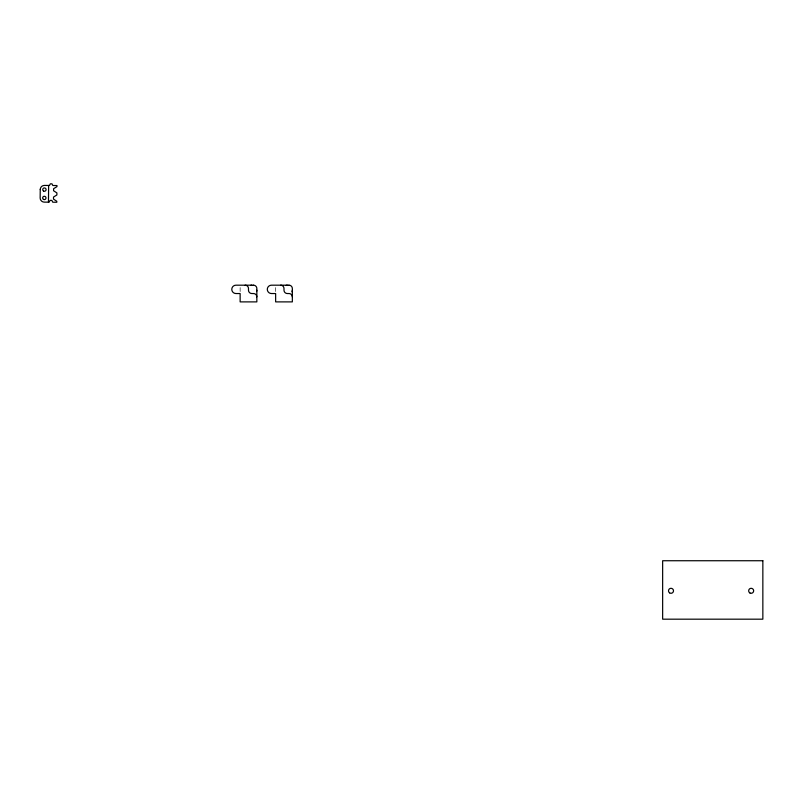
<?xml version="1.0" encoding="UTF-8"?>
<svg xmlns="http://www.w3.org/2000/svg" width="803" height="803" viewBox="0 0 803 803"><rect width="100%" height="100%" fill="white"/><g stroke="black" fill="none" stroke-linecap="round" stroke-linejoin="round"><path stroke-width="0.6" stroke-dasharray="4.01 3.01" d="M275.64 287.574L275.64 292.342M240.137 287.574L240.137 292.342"/><path stroke-width="1.2" d="M48.461 202.165L48.632 185.463M292.342 296.879A3.342 3.342 0 0 0 289 293.537L287.333 293.537A3.342 3.342 0 0 1 283.991 290.194L283.991 288.528A3.342 3.342 0 0 0 280.659 285.185M292.342 290.194A3.342 3.342 0 0 1 291.971 291.73M286.109 285.426A3.342 3.342 0 0 1 287.333 285.185M256.84 296.879A3.342 3.342 0 0 0 253.497 293.537L251.831 293.537A3.342 3.342 0 0 1 248.488 290.194L248.488 288.528A3.342 3.342 0 0 0 245.146 285.185M256.84 290.194A3.342 3.342 0 0 1 256.609 291.429M250.596 285.426A3.342 3.342 0 0 1 251.831 285.185M40.24 189.548L40.15 197.899A4.176 4.176 0 0 0 44.285 202.125L49.174 202.175L50.087 200.389L51.874 200.409L52.747 202.205L56.802 202.256L56.812 201.252L53.5 199.124L53.52 197.036L56.883 194.988L56.903 192.901L53.58 190.773L53.61 188.685L56.973 186.637L56.983 185.553L52.807 185.503L51.984 183.827L50.318 183.817L49.465 185.473L44.456 185.423A4.176 4.176 0 0 0 40.24 189.548M253.497 285.185L235.962 285.185A4.176 4.176 0 0 0 231.786 289.361A4.176 4.176 0 0 0 235.962 293.537L240.137 293.537L240.137 301.888L256.84 301.888L256.84 288.528A3.342 3.342 0 0 0 253.497 285.185M289 285.185L271.474 285.185A4.176 4.176 0 0 0 267.299 289.361A4.176 4.176 0 0 0 271.474 293.537L275.64 293.537L275.64 301.888L292.342 301.888L292.342 288.528A3.342 3.342 0 0 0 289 285.185M762.85 560.735L662.646 560.735L662.646 619.183L762.85 619.183L762.85 560.735M43.472 199.385A1.666 1.666 0 0 0 45.992 197.96A1.666 1.666 0 0 0 43.503 196.494A1.666 1.666 0 0 0 43.472 199.385M43.563 191.034A1.666 1.666 0 0 0 46.082 189.608A1.666 1.666 0 0 0 43.593 188.143A1.666 1.666 0 0 0 43.563 191.034M749.912 592.965A2.509 2.509 0 0 0 753.666 590.797A2.509 2.509 0 0 0 749.912 588.629A2.509 2.509 0 0 0 749.912 592.965M669.561 592.845A2.509 2.509 0 0 0 673.496 591.028A2.509 2.509 0 0 0 669.943 588.529A2.509 2.509 0 0 0 669.561 592.845"/></g></svg>
